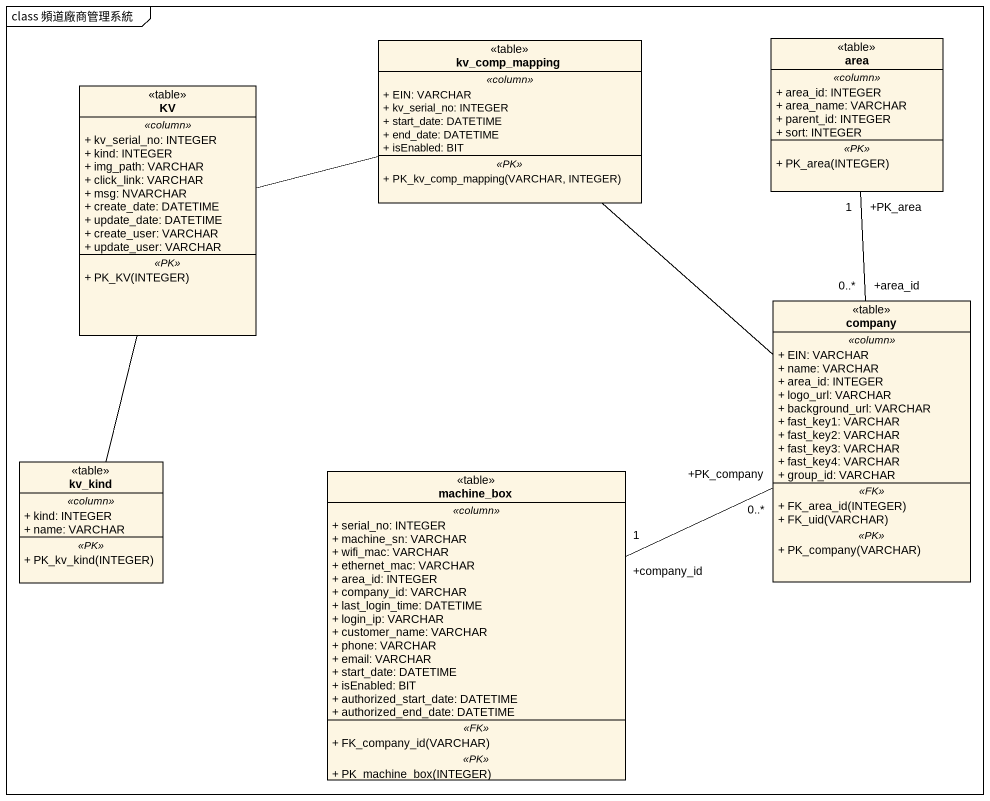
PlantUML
@startuml
mainframe class 頻道廠商管理系統
hide circle
hide empty members
skinparam classAttributeIconSize 0
class area <<table>> {
  .. <<column>> ..
  + area_id: INTEGER
  + area_name: VARCHAR
  + parent_id: INTEGER
  + sort: INTEGER
  .. <<PK>> ..
  + PK_area(INTEGER)
}
class KV <<table>> {
  .. <<column>> ..
  + kv_serial_no: INTEGER
  + kind: INTEGER
  + img_path: VARCHAR
  + click_link: VARCHAR
  + msg: NVARCHAR
  + create_date: DATETIME
  + update_date: DATETIME
  + create_user: VARCHAR
  + update_user: VARCHAR
  .. <<PK>> ..
  + PK_KV(INTEGER)
}
class kv_comp_mapping <<table>> {
  .. <<column>> ..
  + EIN: VARCHAR
  + kv_serial_no: INTEGER
  + start_date: DATETIME
  + end_date: DATETIME
  + isEnabled: BIT
  .. <<PK>> ..
  + PK_kv_comp_mapping(VARCHAR, INTEGER)
}
class company <<table>> {
  .. <<column>> ..
  + EIN: VARCHAR
  + name: VARCHAR
  + area_id: INTEGER
  + logo_url: VARCHAR
  + background_url: VARCHAR
  + fast_key1: VARCHAR
  + fast_key2: VARCHAR
  + fast_key3: VARCHAR
  + fast_key4: VARCHAR
  + group_id: VARCHAR
  .. <<FK>> ..
  + FK_area_id(INTEGER)
  + FK_uid(VARCHAR)
  .. <<PK>> ..
  + PK_company(VARCHAR)
}
class kv_kind <<table>> {
  .. <<column>> ..
  + kind: INTEGER
  + name: VARCHAR
  .. <<PK>> ..
  + PK_kv_kind(INTEGER)
}
class machine_box <<table>> {
  .. <<column>> ..
  + serial_no: INTEGER
  + machine_sn: VARCHAR
  + wifi_mac: VARCHAR
  + ethernet_mac: VARCHAR
  + area_id: INTEGER
  + company_id: VARCHAR
  + last_login_time: DATETIME
  + login_ip: VARCHAR
  + customer_name: VARCHAR
  + phone: VARCHAR
  + email: VARCHAR
  + start_date: DATETIME
  + isEnabled: BIT
  + authorized_start_date: DATETIME
  + authorized_end_date: DATETIME
  .. <<FK>> ..
  + FK_company_id(VARCHAR)
  .. <<PK>> ..
  + PK_machine_box(INTEGER)
}
KV -right- kv_comp_mapping
kv_comp_mapping -- company
company "+area_id\n0..*" -up- "+PK_area\n1" area
kv_kind -up- KV
machine_box "+company_id\n1" -right- "+PK_company\n0..*" company
@enduml
